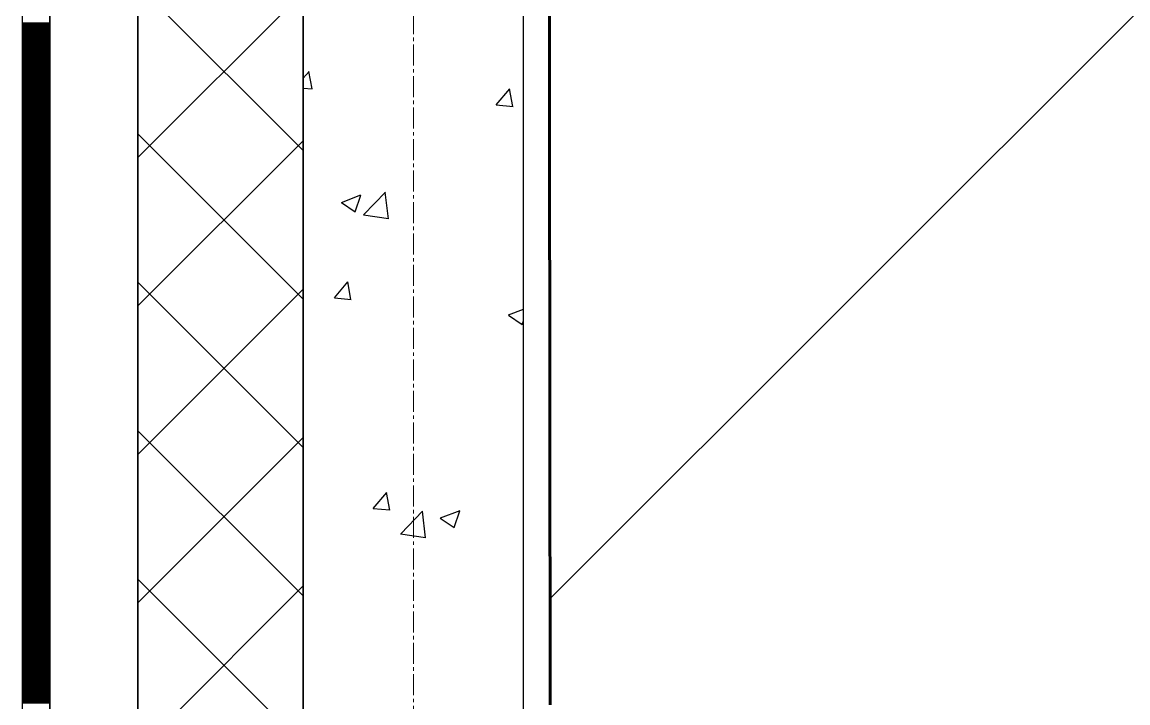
# Model space of a CAD drawing. Header units: millimetres. Extents: x 538266 to 1167394, y 114608 to 637157.
# Drawn here: x 1046079 to 1047082, y 542670 to 543288 of the extents above; entities that cross this region are included whole.
import ezdxf

# ---------------------------------------------------------------- set-up
doc = ezdxf.new("R2010")
doc.units = ezdxf.units.MM
doc.linetypes.add('CENTER2', pattern=[28.575, 19.05, -3.175, 3.175, -3.175])
doc.linetypes.add('DASHED', pattern=[19.05, 12.7, -6.35])
for name, color, linetype, lineweight in [('0) шт стен 3 эт', 150, 'Continuous', 60), ('АР_Стены ПЕНОблок', 52, 'Continuous', 20), ('АР_Тонкая', 254, 'Continuous', 5), ('АР_Утеплитель', 31, 'Continuous', 0), ('АР_Штриховка', 8, 'Continuous', 0)]:
    doc.layers.add(name, color=color, linetype=linetype, lineweight=lineweight)
doc.layers.add('АР_Делит', color=120, linetype='Continuous', lineweight=0, plot=False)
doc.layers.add('РД_Оси_100', color=7, linetype='Continuous', lineweight=0, true_color=0x525252)
doc.layers.add('ФВ-5', color=7, linetype='Continuous')

# ---------------------------------------------------------------- blocks, each defined once
blk = doc.blocks.new('СОШ_2200_АР_ОСИ_М100_28.05.24')
at = {"layer": 'АР_Делит', "color": 251, "linetype": 'DASHED', "true_color": 0x636466}
blk.add_lwpolyline([(114955, 135155), (114955, -355), (93595.036, -355), (93595.036, 13855), (94145, 13855), (94145, 68320), (66055, 68320), (66055, 13857.73), (83455, 13857.73), (83455, -355), (45245, -355), (45245, 13145), (44695, 13145), (44695, 26755), (45245, 26755), (45245, 68320), (20455, 68320), (20455, 26755), (27955, 26755), (27955, 13145), (-355, 13145), (-355, 100855)], dxfattribs=at)
at = {"layer": 'РД_Оси_100', "color": 251, "linetype": 'CENTER2', "true_color": 0x636466}
blk.add_line((0, -6155), (0, 139938.679), dxfattribs=at)
blk = doc.blocks.new('3_этаж1')
at = {"layer": 'АР_Стены ПЕНОблок', "color": 18, "linetype": 'Continuous', "lineweight": 25, "true_color": 0x000000}
for p, q in [((684283.6, 587568.7), (684283.6, 511368.7)), ((684483.6, 511368.7), (684483.6, 587568.7))]:
    blk.add_line(p, q, dxfattribs=at)
at = {"layer": 'АР_Тонкая', "color": 18, "linetype": 'Continuous', "lineweight": 25, "true_color": 0x000000}
for p, q in [((684028.6, 587568.7), (684028.6, 511368.7)), ((684053.6, 587568.7), (684053.6, 511368.7)), ((684053.6, 511368.7), (684053.6, 587568.7)), ((684133.6, 511368.7), (684133.6, 587568.7))]:
    blk.add_line(p, q, dxfattribs=at)
at = {"layer": 'АР_Утеплитель', "color": 18, "linetype": 'Continuous', "lineweight": 25, "true_color": 0x000000}
for p, q in [((684133.6, 587568.7), (684133.6, 511368.7)), ((684283.6, 511368.7), (684283.6, 587568.7))]:
    blk.add_line(p, q, dxfattribs=at)
at = {"layer": 'АР_Штриховка', "color": 18, "linetype": 'Continuous', "lineweight": 25, "true_color": 0x000000}
for p, q in [((684283.6, 543171.7), (684133.6, 543321.7)), ((684133.6, 543165.4), (684283.6, 543315.4)), ((684028.6, 543287.5), (684053.6, 543287.5)), ((684028.6, 543286.5), (684053.6, 543286.5)), ((684028.6, 543285.5), (684053.6, 543285.5)), ((684028.6, 543284.5), (684053.6, 543284.5)), ((684028.6, 543283.5), (684053.6, 543283.5)), ((684028.6, 543282.5), (684053.6, 543282.5)), ((684028.6, 543281.5), (684053.6, 543281.5)), ((684028.6, 543280.5), (684053.6, 543280.5)), ((684028.6, 543279.5), (684053.6, 543279.5)), ((684028.6, 543278.5), (684053.6, 543278.5)), ((684028.6, 543277.5), (684053.6, 543277.5)), ((684028.6, 543276.5), (684053.6, 543276.5)), ((684028.6, 543275.5), (684053.6, 543275.5)), ((684028.6, 543274.5), (684053.6, 543274.5)), ((684028.6, 543273.5), (684053.6, 543273.5)), ((684028.6, 543272.5), (684053.6, 543272.5)), ((684028.6, 543271.5), (684053.6, 543271.5)), ((684028.6, 543270.5), (684053.6, 543270.5)), ((684028.6, 543269.5), (684053.6, 543269.5)), ((684028.6, 543268.5), (684053.6, 543268.5)), ((684028.6, 543267.5), (684053.6, 543267.5)), ((684028.6, 543266.5), (684053.6, 543266.5)), ((684028.6, 543265.5), (684053.6, 543265.5)), ((684028.6, 543264.5), (684053.6, 543264.5)), ((684028.6, 543263.5), (684053.6, 543263.5)), ((684028.6, 543262.5), (684053.6, 543262.5)), ((684028.6, 543261.5), (684053.6, 543261.5)), ((684028.6, 543260.5), (684053.6, 543260.5)), ((684028.6, 543259.5), (684053.6, 543259.5)), ((684028.6, 543258.5), (684053.6, 543258.5)), ((684028.6, 543257.5), (684053.6, 543257.5)), ((684028.6, 543256.5), (684053.6, 543256.5)), ((684028.6, 543255.5), (684053.6, 543255.5)), ((684028.6, 543254.5), (684053.6, 543254.5)), ((684028.6, 543253.5), (684053.6, 543253.5)), ((684028.6, 543252.5), (684053.6, 543252.5)), ((684028.6, 543251.5), (684053.6, 543251.5)), ((684028.6, 543250.5), (684053.6, 543250.5)), ((684028.6, 543249.5), (684053.6, 543249.5)), ((684028.6, 543248.5), (684053.6, 543248.5)), ((684028.6, 543247.5), (684053.6, 543247.5)), ((684028.6, 543246.5), (684053.6, 543246.5)), ((684028.6, 543245.5), (684053.6, 543245.5)), ((684028.6, 543244.5), (684053.6, 543244.5)), ((684028.6, 543243.5), (684053.6, 543243.5)), ((684028.6, 543242.5), (684053.6, 543242.5)), ((684028.6, 543241.5), (684053.6, 543241.5)), ((684283.6, 543237.3), (684288.9, 543243.6)), ((684291.7, 543227.7), (684288.7, 543243.6)), ((684028.6, 543240.5), (684053.6, 543240.5)), ((684028.6, 543239.5), (684053.6, 543239.5)), ((684028.6, 543238.5), (684053.6, 543238.5)), ((684028.6, 543237.5), (684053.6, 543237.5)), ((684028.6, 543236.5), (684053.6, 543236.5)), ((684028.6, 543235.5), (684053.6, 543235.5)), ((684028.6, 543234.5), (684053.6, 543234.5)), ((684028.6, 543233.5), (684053.6, 543233.5)), ((684028.6, 543232.5), (684053.6, 543232.5)), ((684028.6, 543231.5), (684053.6, 543231.5)), ((684028.6, 543230.5), (684053.6, 543230.5)), ((684028.6, 543229.5), (684053.6, 543229.5)), ((684028.6, 543228.5), (684053.6, 543228.5)), ((684028.6, 543227.5), (684053.6, 543227.5)), ((684028.6, 543226.5), (684053.6, 543226.5)), ((684028.6, 543225.5), (684053.6, 543225.5)), ((684028.6, 543224.5), (684053.6, 543224.5)), ((684028.6, 543223.5), (684053.6, 543223.5)), ((684028.6, 543222.5), (684053.6, 543222.5)), ((684028.6, 543221.5), (684053.6, 543221.5)), ((684283.6, 543228.4), (684291.8, 543227.7)), ((684458.8, 543213.1), (684471.1, 543227.7)), ((684473.9, 543211.7), (684470.9, 543227.6)), ((684028.6, 543220.5), (684053.6, 543220.5)), ((684028.6, 543219.5), (684053.6, 543219.5)), ((684028.6, 543218.5), (684053.6, 543218.5)), ((684028.6, 543217.5), (684053.6, 543217.5)), ((684028.6, 543216.5), (684053.6, 543216.5)), ((684028.6, 543215.5), (684053.6, 543215.5)), ((684028.6, 543214.5), (684053.6, 543214.5)), ((684028.6, 543213.5), (684053.6, 543213.5)), ((684028.6, 543212.5), (684053.6, 543212.5)), ((684028.6, 543211.5), (684053.6, 543211.5)), ((684458.8, 543213.1), (684474, 543211.8)), ((684028.6, 543210.5), (684053.6, 543210.5)), ((684028.6, 543209.5), (684053.6, 543209.5)), ((684028.6, 543208.5), (684053.6, 543208.5)), ((684028.6, 543207.5), (684053.6, 543207.5)), ((684028.6, 543206.5), (684053.6, 543206.5)), ((684028.6, 543205.5), (684053.6, 543205.5)), ((684028.6, 543204.5), (684053.6, 543204.5)), ((684028.6, 543203.5), (684053.6, 543203.5)), ((684028.6, 543202.5), (684053.6, 543202.5)), ((684028.6, 543201.5), (684053.6, 543201.5)), ((684028.6, 543200.5), (684053.6, 543200.5)), ((684028.6, 543199.5), (684053.6, 543199.5)), ((684028.6, 543198.5), (684053.6, 543198.5)), ((684028.6, 543197.5), (684053.6, 543197.5)), ((684028.6, 543196.5), (684053.6, 543196.5)), ((684028.6, 543195.5), (684053.6, 543195.5)), ((684028.6, 543194.5), (684053.6, 543194.5)), ((684028.6, 543193.5), (684053.6, 543193.5)), ((684028.6, 543192.5), (684053.6, 543192.5)), ((684028.6, 543191.5), (684053.6, 543191.5)), ((684028.6, 543190.5), (684053.6, 543190.5)), ((684028.6, 543189.5), (684053.6, 543189.5)), ((684028.6, 543188.5), (684053.6, 543188.5)), ((684028.6, 543187.5), (684053.6, 543187.5)), ((684028.6, 543186.5), (684053.6, 543186.5)), ((684028.6, 543185.5), (684053.6, 543185.5)), ((684028.6, 543184.5), (684053.6, 543184.5)), ((684028.6, 543183.5), (684053.6, 543183.5)), ((684028.6, 543182.5), (684053.6, 543182.5)), ((684028.6, 543181.5), (684053.6, 543181.5)), ((684283.6, 543037), (684133.6, 543187)), ((684028.6, 543180.5), (684053.6, 543180.5)), ((684028.6, 543179.5), (684053.6, 543179.5)), ((684028.6, 543178.5), (684053.6, 543178.5)), ((684028.6, 543177.5), (684053.6, 543177.5)), ((684028.6, 543176.5), (684053.6, 543176.5)), ((684028.6, 543175.5), (684053.6, 543175.5)), ((684028.6, 543174.5), (684053.6, 543174.5)), ((684028.6, 543173.5), (684053.6, 543173.5)), ((684028.6, 543172.5), (684053.6, 543172.5)), ((684028.6, 543171.5), (684053.6, 543171.5)), ((684133.6, 543030.7), (684283.6, 543180.7)), ((684028.6, 543170.5), (684053.6, 543170.5)), ((684028.6, 543169.5), (684053.6, 543169.5)), ((684028.6, 543168.5), (684053.6, 543168.5)), ((684028.6, 543167.5), (684053.6, 543167.5)), ((684028.6, 543166.5), (684053.6, 543166.5)), ((684028.6, 543165.5), (684053.6, 543165.5)), ((684028.6, 543164.5), (684053.6, 543164.5)), ((684028.6, 543163.5), (684053.6, 543163.5)), ((684028.6, 543162.5), (684053.6, 543162.5)), ((684028.6, 543161.5), (684053.6, 543161.5)), ((684028.6, 543160.5), (684053.6, 543160.5)), ((684028.6, 543159.5), (684053.6, 543159.5)), ((684028.6, 543158.5), (684053.6, 543158.5)), ((684028.6, 543157.5), (684053.6, 543157.5)), ((684028.6, 543156.5), (684053.6, 543156.5)), ((684028.6, 543155.5), (684053.6, 543155.5)), ((684028.6, 543154.5), (684053.6, 543154.5)), ((684028.6, 543153.5), (684053.6, 543153.5)), ((684028.6, 543152.5), (684053.6, 543152.5)), ((684028.6, 543151.5), (684053.6, 543151.5)), ((684028.6, 543150.5), (684053.6, 543150.5)), ((684028.6, 543149.5), (684053.6, 543149.5)), ((684028.6, 543148.5), (684053.6, 543148.5)), ((684028.6, 543147.5), (684053.6, 543147.5)), ((684028.6, 543146.5), (684053.6, 543146.5)), ((684028.6, 543145.5), (684053.6, 543145.5)), ((684028.6, 543144.5), (684053.6, 543144.5)), ((684028.6, 543143.5), (684053.6, 543143.5)), ((684028.6, 543142.5), (684053.6, 543142.5)), ((684028.6, 543141.5), (684053.6, 543141.5)), ((684028.6, 543140.5), (684053.6, 543140.5)), ((684028.6, 543139.5), (684053.6, 543139.5)), ((684028.6, 543138.5), (684053.6, 543138.5)), ((684028.6, 543137.5), (684053.6, 543137.5)), ((684028.6, 543136.5), (684053.6, 543136.5)), ((684028.6, 543135.5), (684053.6, 543135.5)), ((684028.6, 543134.5), (684053.6, 543134.5)), ((684028.6, 543133.5), (684053.6, 543133.5)), ((684028.6, 543132.5), (684053.6, 543132.5)), ((684028.6, 543131.5), (684053.6, 543131.5)), ((684318.3, 543124.7), (684336, 543131.6)), ((684330.8, 543116), (684336, 543131.4)), ((684338.4, 543113.4), (684358.2, 543134)), ((684360.9, 543109.9), (684358.1, 543134)), ((684028.6, 543130.5), (684053.6, 543130.5)), ((684028.6, 543129.5), (684053.6, 543129.5)), ((684028.6, 543128.5), (684053.6, 543128.5)), ((684028.6, 543127.5), (684053.6, 543127.5)), ((684028.6, 543126.5), (684053.6, 543126.5)), ((684028.6, 543125.5), (684053.6, 543125.5)), ((684028.6, 543124.5), (684053.6, 543124.5)), ((684028.6, 543123.5), (684053.6, 543123.5)), ((684028.6, 543122.5), (684053.6, 543122.5)), ((684028.6, 543121.5), (684053.6, 543121.5)), ((684318.2, 543124.5), (684330.8, 543116)), ((684028.6, 543120.5), (684053.6, 543120.5)), ((684028.6, 543119.5), (684053.6, 543119.5)), ((684028.6, 543118.5), (684053.6, 543118.5)), ((684028.6, 543117.5), (684053.6, 543117.5)), ((684028.6, 543116.5), (684053.6, 543116.5)), ((684028.6, 543115.5), (684053.6, 543115.5)), ((684028.6, 543114.5), (684053.6, 543114.5)), ((684028.6, 543113.5), (684053.6, 543113.5)), ((684028.6, 543112.5), (684053.6, 543112.5)), ((684028.6, 543111.5), (684053.6, 543111.5)), ((684338.4, 543113.5), (684361, 543110)), ((684028.6, 543110.5), (684053.6, 543110.5)), ((684028.6, 543109.5), (684053.6, 543109.5)), ((684028.6, 543108.5), (684053.6, 543108.5)), ((684028.6, 543107.5), (684053.6, 543107.5)), ((684028.6, 543106.5), (684053.6, 543106.5)), ((684028.6, 543105.5), (684053.6, 543105.5)), ((684028.6, 543104.5), (684053.6, 543104.5)), ((684028.6, 543103.5), (684053.6, 543103.5)), ((684028.6, 543102.5), (684053.6, 543102.5)), ((684028.6, 543101.5), (684053.6, 543101.5)), ((684028.6, 543100.5), (684053.6, 543100.5)), ((684028.6, 543099.5), (684053.6, 543099.5)), ((684028.6, 543098.5), (684053.6, 543098.5)), ((684028.6, 543097.5), (684053.6, 543097.5)), ((684028.6, 543096.5), (684053.6, 543096.5)), ((684028.6, 543095.5), (684053.6, 543095.5)), ((684028.6, 543094.5), (684053.6, 543094.5)), ((684028.6, 543093.5), (684053.6, 543093.5)), ((684028.6, 543092.5), (684053.6, 543092.5)), ((684028.6, 543091.5), (684053.6, 543091.5)), ((684028.6, 543090.5), (684053.6, 543090.5)), ((684028.6, 543089.5), (684053.6, 543089.5)), ((684028.6, 543088.5), (684053.6, 543088.5)), ((684028.6, 543087.5), (684053.6, 543087.5)), ((684028.6, 543086.5), (684053.6, 543086.5)), ((684028.6, 543085.5), (684053.6, 543085.5)), ((684028.6, 543084.5), (684053.6, 543084.5)), ((684028.6, 543083.5), (684053.6, 543083.5)), ((684028.6, 543082.5), (684053.6, 543082.5)), ((684028.6, 543081.5), (684053.6, 543081.5)), ((684028.6, 543080.5), (684053.6, 543080.5)), ((684028.6, 543079.5), (684053.6, 543079.5)), ((684028.6, 543078.5), (684053.6, 543078.5)), ((684028.6, 543077.5), (684053.6, 543077.5)), ((684028.6, 543076.5), (684053.6, 543076.5)), ((684028.6, 543075.5), (684053.6, 543075.5)), ((684028.6, 543074.5), (684053.6, 543074.5)), ((684028.6, 543073.5), (684053.6, 543073.5)), ((684028.6, 543072.5), (684053.6, 543072.5)), ((684028.6, 543071.5), (684053.6, 543071.5)), ((684028.6, 543070.5), (684053.6, 543070.5)), ((684028.6, 543069.5), (684053.6, 543069.5)), ((684028.6, 543068.5), (684053.6, 543068.5)), ((684028.6, 543067.5), (684053.6, 543067.5)), ((684028.6, 543066.5), (684053.6, 543066.5)), ((684028.6, 543065.5), (684053.6, 543065.5)), ((684028.6, 543064.5), (684053.6, 543064.5)), ((684028.6, 543063.5), (684053.6, 543063.5)), ((684028.6, 543062.5), (684053.6, 543062.5)), ((684028.6, 543061.5), (684053.6, 543061.5)), ((684028.6, 543060.5), (684053.6, 543060.5)), ((684028.6, 543059.5), (684053.6, 543059.5)), ((684028.6, 543058.5), (684053.6, 543058.5)), ((684028.6, 543057.5), (684053.6, 543057.5)), ((684028.6, 543056.5), (684053.6, 543056.5)), ((684028.6, 543055.5), (684053.6, 543055.5)), ((684028.6, 543054.5), (684053.6, 543054.5)), ((684028.6, 543053.5), (684053.6, 543053.5)), ((684028.6, 543052.5), (684053.6, 543052.5)), ((684028.6, 543051.5), (684053.6, 543051.5)), ((684028.6, 543050.5), (684053.6, 543050.5)), ((684283.6, 542902.3), (684133.6, 543052.3)), ((684311.9, 543038), (684324.2, 543052.6)), ((684326.9, 543036.6), (684324, 543052.5)), ((684028.6, 543049.5), (684053.6, 543049.5)), ((684028.6, 543048.5), (684053.6, 543048.5)), ((684028.6, 543047.5), (684053.6, 543047.5)), ((684028.6, 543046.5), (684053.6, 543046.5)), ((684028.6, 543045.5), (684053.6, 543045.5)), ((684028.6, 543044.5), (684053.6, 543044.5)), ((684028.6, 543043.5), (684053.6, 543043.5)), ((684028.6, 543042.5), (684053.6, 543042.5)), ((684028.6, 543041.5), (684053.6, 543041.5)), ((684028.6, 543040.5), (684053.6, 543040.5)), ((684133.6, 542896), (684283.6, 543046)), ((684028.6, 543039.5), (684053.6, 543039.5)), ((684028.6, 543038.5), (684053.6, 543038.5)), ((684028.6, 543037.5), (684053.6, 543037.5)), ((684028.6, 543036.5), (684053.6, 543036.5)), ((684028.6, 543035.5), (684053.6, 543035.5)), ((684028.6, 543034.5), (684053.6, 543034.5)), ((684028.6, 543033.5), (684053.6, 543033.5)), ((684028.6, 543032.5), (684053.6, 543032.5)), ((684028.6, 543031.5), (684053.6, 543031.5)), ((684028.6, 543030.5), (684053.6, 543030.5)), ((684311.9, 543038), (684327.1, 543036.6)), ((684028.6, 543029.5), (684053.6, 543029.5)), ((684028.6, 543028.5), (684053.6, 543028.5)), ((684028.6, 543027.5), (684053.6, 543027.5)), ((684028.6, 543026.5), (684053.6, 543026.5)), ((684028.6, 543025.5), (684053.6, 543025.5)), ((684028.6, 543024.5), (684053.6, 543024.5)), ((684028.6, 543023.5), (684053.6, 543023.5)), ((684028.6, 543022.5), (684053.6, 543022.5)), ((684028.6, 543021.5), (684053.6, 543021.5)), ((684028.6, 543020.5), (684053.6, 543020.5)), ((684469.8, 543022.3), (684482.4, 543013.8)), ((684469.9, 543022.5), (684483.6, 543027.7)), ((684028.6, 543019.5), (684053.6, 543019.5)), ((684028.6, 543018.5), (684053.6, 543018.5)), ((684028.6, 543017.5), (684053.6, 543017.5)), ((684028.6, 543016.5), (684053.6, 543016.5)), ((684028.6, 543015.5), (684053.6, 543015.5)), ((684028.6, 543014.5), (684053.6, 543014.5)), ((684028.6, 543013.5), (684053.6, 543013.5)), ((684028.6, 543012.5), (684053.6, 543012.5)), ((684028.6, 543011.5), (684053.6, 543011.5)), ((684028.6, 543010.5), (684053.6, 543010.5)), ((684482.4, 543013.8), (684483.6, 543017.2)), ((684028.6, 543009.5), (684053.6, 543009.5)), ((684028.6, 543008.5), (684053.6, 543008.5)), ((684028.6, 543007.5), (684053.6, 543007.5)), ((684028.6, 543006.5), (684053.6, 543006.5)), ((684028.6, 543005.5), (684053.6, 543005.5)), ((684028.6, 543004.5), (684053.6, 543004.5)), ((684028.6, 543003.5), (684053.6, 543003.5)), ((684028.6, 543002.5), (684053.6, 543002.5)), ((684028.6, 543001.5), (684053.6, 543001.5)), ((684028.6, 543000.5), (684053.6, 543000.5)), ((684028.6, 542999.5), (684053.6, 542999.5)), ((684028.6, 542998.5), (684053.6, 542998.5)), ((684028.6, 542997.5), (684053.6, 542997.5)), ((684028.6, 542996.5), (684053.6, 542996.5)), ((684028.6, 542995.5), (684053.6, 542995.5)), ((684028.6, 542994.5), (684053.6, 542994.5)), ((684028.6, 542993.5), (684053.6, 542993.5)), ((684028.6, 542992.5), (684053.6, 542992.5)), ((684028.6, 542991.5), (684053.6, 542991.5)), ((684028.6, 542990.5), (684053.6, 542990.5)), ((684028.6, 542989.5), (684053.6, 542989.5)), ((684028.6, 542988.5), (684053.6, 542988.5)), ((684028.6, 542987.5), (684053.6, 542987.5)), ((684028.6, 542986.5), (684053.6, 542986.5)), ((684028.6, 542985.5), (684053.6, 542985.5)), ((684028.6, 542984.5), (684053.6, 542984.5)), ((684028.6, 542983.5), (684053.6, 542983.5)), ((684028.6, 542982.5), (684053.6, 542982.5)), ((684028.6, 542981.5), (684053.6, 542981.5)), ((684028.6, 542980.5), (684053.6, 542980.5)), ((684028.6, 542979.5), (684053.6, 542979.5)), ((684028.6, 542978.5), (684053.6, 542978.5)), ((684028.6, 542977.5), (684053.6, 542977.5)), ((684028.6, 542976.5), (684053.6, 542976.5)), ((684028.6, 542975.5), (684053.6, 542975.5)), ((684028.6, 542974.5), (684053.6, 542974.5)), ((684028.6, 542973.5), (684053.6, 542973.5)), ((684028.6, 542972.5), (684053.6, 542972.5)), ((684028.6, 542971.5), (684053.6, 542971.5)), ((684028.6, 542970.5), (684053.6, 542970.5)), ((684028.6, 542969.5), (684053.6, 542969.5)), ((684028.6, 542968.5), (684053.6, 542968.5)), ((684028.6, 542967.5), (684053.6, 542967.5)), ((684028.6, 542966.5), (684053.6, 542966.5)), ((684028.6, 542965.5), (684053.6, 542965.5)), ((684028.6, 542964.5), (684053.6, 542964.5)), ((684028.6, 542963.5), (684053.6, 542963.5)), ((684028.6, 542962.5), (684053.6, 542962.5)), ((684028.6, 542961.5), (684053.6, 542961.5)), ((684028.6, 542960.5), (684053.6, 542960.5)), ((684028.6, 542959.5), (684053.6, 542959.5)), ((684028.6, 542958.5), (684053.6, 542958.5)), ((684028.6, 542957.5), (684053.6, 542957.5)), ((684028.6, 542956.5), (684053.6, 542956.5)), ((684028.6, 542955.5), (684053.6, 542955.5)), ((684028.6, 542954.5), (684053.6, 542954.5)), ((684028.6, 542953.5), (684053.6, 542953.5)), ((684028.6, 542952.5), (684053.6, 542952.5)), ((684028.6, 542951.5), (684053.6, 542951.5)), ((684028.6, 542950.5), (684053.6, 542950.5)), ((684028.6, 542949.5), (684053.6, 542949.5)), ((684028.6, 542948.5), (684053.6, 542948.5)), ((684028.6, 542947.5), (684053.6, 542947.5)), ((684028.6, 542946.5), (684053.6, 542946.5)), ((684028.6, 542945.5), (684053.6, 542945.5)), ((684028.6, 542944.5), (684053.6, 542944.5)), ((684028.6, 542943.5), (684053.6, 542943.5)), ((684028.6, 542942.5), (684053.6, 542942.5)), ((684028.6, 542941.5), (684053.6, 542941.5)), ((684028.6, 542940.5), (684053.6, 542940.5)), ((684028.6, 542939.5), (684053.6, 542939.5)), ((684028.6, 542938.5), (684053.6, 542938.5)), ((684028.6, 542937.5), (684053.6, 542937.5)), ((684028.6, 542936.5), (684053.6, 542936.5)), ((684028.6, 542935.5), (684053.6, 542935.5)), ((684028.6, 542934.5), (684053.6, 542934.5)), ((684028.6, 542933.5), (684053.6, 542933.5)), ((684028.6, 542932.5), (684053.6, 542932.5)), ((684028.6, 542931.5), (684053.6, 542931.5)), ((684028.6, 542930.5), (684053.6, 542930.5)), ((684028.6, 542929.5), (684053.6, 542929.5)), ((684028.6, 542928.5), (684053.6, 542928.5)), ((684028.6, 542927.5), (684053.6, 542927.5)), ((684028.6, 542926.5), (684053.6, 542926.5)), ((684028.6, 542925.5), (684053.6, 542925.5)), ((684028.6, 542924.5), (684053.6, 542924.5)), ((684028.6, 542923.5), (684053.6, 542923.5)), ((684028.6, 542922.5), (684053.6, 542922.5)), ((684028.6, 542921.5), (684053.6, 542921.5)), ((684028.6, 542920.5), (684053.6, 542920.5)), ((684028.6, 542919.5), (684053.6, 542919.5)), ((684028.6, 542918.5), (684053.6, 542918.5)), ((684028.6, 542917.5), (684053.6, 542917.5)), ((684028.6, 542916.5), (684053.6, 542916.5)), ((684028.6, 542915.5), (684053.6, 542915.5)), ((684028.6, 542914.5), (684053.6, 542914.5)), ((684028.6, 542913.5), (684053.6, 542913.5)), ((684028.6, 542912.5), (684053.6, 542912.5)), ((684028.6, 542911.5), (684053.6, 542911.5)), ((684028.6, 542910.5), (684053.6, 542910.5)), ((684283.6, 542767.5), (684133.6, 542917.5)), ((684133.6, 542761.3), (684283.6, 542911.3)), ((684028.6, 542909.5), (684053.6, 542909.5)), ((684028.6, 542908.5), (684053.6, 542908.5)), ((684028.6, 542907.5), (684053.6, 542907.5)), ((684028.6, 542906.5), (684053.6, 542906.5)), ((684028.6, 542905.5), (684053.6, 542905.5)), ((684028.6, 542904.5), (684053.6, 542904.5)), ((684028.6, 542903.5), (684053.6, 542903.5)), ((684028.6, 542902.5), (684053.6, 542902.5)), ((684028.6, 542901.5), (684053.6, 542901.5)), ((684028.6, 542900.5), (684053.6, 542900.5)), ((684028.6, 542899.5), (684053.6, 542899.5)), ((684028.6, 542898.5), (684053.6, 542898.5)), ((684028.6, 542897.5), (684053.6, 542897.5)), ((684028.6, 542896.5), (684053.6, 542896.5)), ((684028.6, 542895.5), (684053.6, 542895.5)), ((684028.6, 542894.5), (684053.6, 542894.5)), ((684028.6, 542893.5), (684053.6, 542893.5)), ((684028.6, 542892.5), (684053.6, 542892.5)), ((684028.6, 542891.5), (684053.6, 542891.5)), ((684028.6, 542890.5), (684053.6, 542890.5)), ((684028.6, 542889.5), (684053.6, 542889.5)), ((684028.6, 542888.5), (684053.6, 542888.5)), ((684028.6, 542887.5), (684053.6, 542887.5)), ((684028.6, 542886.5), (684053.6, 542886.5)), ((684028.6, 542885.5), (684053.6, 542885.5)), ((684028.6, 542884.5), (684053.6, 542884.5)), ((684028.6, 542883.5), (684053.6, 542883.5)), ((684028.6, 542882.5), (684053.6, 542882.5)), ((684028.6, 542881.5), (684053.6, 542881.5)), ((684028.6, 542880.5), (684053.6, 542880.5)), ((684028.6, 542879.5), (684053.6, 542879.5)), ((684028.6, 542878.5), (684053.6, 542878.5)), ((684028.6, 542877.5), (684053.6, 542877.5)), ((684028.6, 542876.5), (684053.6, 542876.5)), ((684028.6, 542875.5), (684053.6, 542875.5)), ((684028.6, 542874.5), (684053.6, 542874.5)), ((684028.6, 542873.5), (684053.6, 542873.5)), ((684028.6, 542872.5), (684053.6, 542872.5)), ((684028.6, 542871.5), (684053.6, 542871.5)), ((684028.6, 542870.5), (684053.6, 542870.5)), ((684028.6, 542869.5), (684053.6, 542869.5)), ((684028.6, 542868.5), (684053.6, 542868.5)), ((684028.6, 542867.5), (684053.6, 542867.5)), ((684028.6, 542866.5), (684053.6, 542866.5)), ((684028.6, 542865.5), (684053.6, 542865.5)), ((684028.6, 542864.5), (684053.6, 542864.5)), ((684028.6, 542863.5), (684053.6, 542863.5)), ((684028.6, 542862.5), (684053.6, 542862.5)), ((684028.6, 542861.5), (684053.6, 542861.5)), ((684028.6, 542860.5), (684053.6, 542860.5)), ((684347.1, 542846.9), (684359.4, 542861.5)), ((684362.2, 542845.5), (684359.2, 542861.5)), ((684028.6, 542859.5), (684053.6, 542859.5)), ((684028.6, 542858.5), (684053.6, 542858.5)), ((684028.6, 542857.5), (684053.6, 542857.5)), ((684028.6, 542856.5), (684053.6, 542856.5)), ((684028.6, 542855.5), (684053.6, 542855.5)), ((684028.6, 542854.5), (684053.6, 542854.5)), ((684028.6, 542853.5), (684053.6, 542853.5)), ((684028.6, 542852.5), (684053.6, 542852.5)), ((684028.6, 542851.5), (684053.6, 542851.5)), ((684028.6, 542850.5), (684053.6, 542850.5)), ((684028.6, 542849.5), (684053.6, 542849.5)), ((684028.6, 542848.5), (684053.6, 542848.5)), ((684028.6, 542847.5), (684053.6, 542847.5)), ((684028.6, 542846.5), (684053.6, 542846.5)), ((684028.6, 542845.5), (684053.6, 542845.5)), ((684028.6, 542844.5), (684053.6, 542844.5)), ((684028.6, 542843.5), (684053.6, 542843.5)), ((684028.6, 542842.5), (684053.6, 542842.5)), ((684028.6, 542841.5), (684053.6, 542841.5)), ((684028.6, 542840.5), (684053.6, 542840.5)), ((684347.1, 542846.9), (684362.3, 542845.6)), ((684372.1, 542824), (684391.8, 542844.6)), ((684394.6, 542820.4), (684391.8, 542844.6)), ((684408.1, 542838.3), (684425.9, 542845.1)), ((684420.6, 542829.6), (684425.8, 542844.9)), ((684028.6, 542839.5), (684053.6, 542839.5)), ((684028.6, 542838.5), (684053.6, 542838.5)), ((684028.6, 542837.5), (684053.6, 542837.5)), ((684028.6, 542836.5), (684053.6, 542836.5)), ((684028.6, 542835.5), (684053.6, 542835.5)), ((684028.6, 542834.5), (684053.6, 542834.5)), ((684028.6, 542833.5), (684053.6, 542833.5)), ((684028.6, 542832.5), (684053.6, 542832.5)), ((684028.6, 542831.5), (684053.6, 542831.5)), ((684028.6, 542830.5), (684053.6, 542830.5)), ((684408, 542838.1), (684420.6, 542829.6)), ((684028.6, 542829.5), (684053.6, 542829.5)), ((684028.6, 542828.5), (684053.6, 542828.5)), ((684028.6, 542827.5), (684053.6, 542827.5)), ((684028.6, 542826.5), (684053.6, 542826.5)), ((684028.6, 542825.5), (684053.6, 542825.5)), ((684028.6, 542824.5), (684053.6, 542824.5)), ((684028.6, 542823.5), (684053.6, 542823.5)), ((684028.6, 542822.5), (684053.6, 542822.5)), ((684028.6, 542821.5), (684053.6, 542821.5)), ((684028.6, 542820.5), (684053.6, 542820.5)), ((684372, 542824), (684394.6, 542820.5)), ((684028.6, 542819.5), (684053.6, 542819.5)), ((684028.6, 542818.5), (684053.6, 542818.5)), ((684028.6, 542817.5), (684053.6, 542817.5)), ((684028.6, 542816.5), (684053.6, 542816.5)), ((684028.6, 542815.5), (684053.6, 542815.5)), ((684028.6, 542814.5), (684053.6, 542814.5)), ((684028.6, 542813.5), (684053.6, 542813.5)), ((684028.6, 542812.5), (684053.6, 542812.5)), ((684028.6, 542811.5), (684053.6, 542811.5)), ((684028.6, 542810.5), (684053.6, 542810.5)), ((684028.6, 542809.5), (684053.6, 542809.5)), ((684028.6, 542808.5), (684053.6, 542808.5)), ((684028.6, 542807.5), (684053.6, 542807.5)), ((684028.6, 542806.5), (684053.6, 542806.5)), ((684028.6, 542805.5), (684053.6, 542805.5)), ((684028.6, 542804.5), (684053.6, 542804.5)), ((684028.6, 542803.5), (684053.6, 542803.5)), ((684028.6, 542802.5), (684053.6, 542802.5)), ((684028.6, 542801.5), (684053.6, 542801.5)), ((684028.6, 542800.5), (684053.6, 542800.5)), ((684028.6, 542799.5), (684053.6, 542799.5)), ((684028.6, 542798.5), (684053.6, 542798.5)), ((684028.6, 542797.5), (684053.6, 542797.5)), ((684028.6, 542796.5), (684053.6, 542796.5)), ((684028.6, 542795.5), (684053.6, 542795.5)), ((684028.6, 542794.5), (684053.6, 542794.5)), ((684028.6, 542793.5), (684053.6, 542793.5)), ((684028.6, 542792.5), (684053.6, 542792.5)), ((684028.6, 542791.5), (684053.6, 542791.5)), ((684028.6, 542790.5), (684053.6, 542790.5)), ((684028.6, 542789.5), (684053.6, 542789.5)), ((684028.6, 542788.5), (684053.6, 542788.5)), ((684028.6, 542787.5), (684053.6, 542787.5)), ((684028.6, 542786.5), (684053.6, 542786.5)), ((684028.6, 542785.5), (684053.6, 542785.5)), ((684028.6, 542784.5), (684053.6, 542784.5)), ((684028.6, 542783.5), (684053.6, 542783.5)), ((684028.6, 542782.5), (684053.6, 542782.5)), ((684028.6, 542781.5), (684053.6, 542781.5)), ((684028.6, 542780.5), (684053.6, 542780.5)), ((684283.6, 542632.8), (684133.6, 542782.8)), ((684028.6, 542779.5), (684053.6, 542779.5)), ((684028.6, 542778.5), (684053.6, 542778.5)), ((684028.6, 542777.5), (684053.6, 542777.5)), ((684028.6, 542776.5), (684053.6, 542776.5)), ((684028.6, 542775.5), (684053.6, 542775.5)), ((684028.6, 542774.5), (684053.6, 542774.5)), ((684028.6, 542773.5), (684053.6, 542773.5)), ((684028.6, 542772.5), (684053.6, 542772.5)), ((684028.6, 542771.5), (684053.6, 542771.5)), ((684028.6, 542770.5), (684053.6, 542770.5)), ((684133.6, 542626.6), (684283.6, 542776.6)), ((684028.6, 542769.5), (684053.6, 542769.5)), ((684028.6, 542768.5), (684053.6, 542768.5)), ((684028.6, 542767.5), (684053.6, 542767.5)), ((684028.6, 542766.5), (684053.6, 542766.5)), ((684028.6, 542765.5), (684053.6, 542765.5)), ((684028.6, 542764.5), (684053.6, 542764.5)), ((684028.6, 542763.5), (684053.6, 542763.5)), ((684028.6, 542762.5), (684053.6, 542762.5)), ((684028.6, 542761.5), (684053.6, 542761.5)), ((684028.6, 542760.5), (684053.6, 542760.5)), ((684028.6, 542759.5), (684053.6, 542759.5)), ((684028.6, 542758.5), (684053.6, 542758.5)), ((684028.6, 542757.5), (684053.6, 542757.5)), ((684028.6, 542756.5), (684053.6, 542756.5)), ((684028.6, 542755.5), (684053.6, 542755.5)), ((684028.6, 542754.5), (684053.6, 542754.5)), ((684028.6, 542753.5), (684053.6, 542753.5)), ((684028.6, 542752.5), (684053.6, 542752.5)), ((684028.6, 542751.5), (684053.6, 542751.5)), ((684028.6, 542750.5), (684053.6, 542750.5)), ((684028.6, 542749.5), (684053.6, 542749.5)), ((684028.6, 542748.5), (684053.6, 542748.5)), ((684028.6, 542747.5), (684053.6, 542747.5)), ((684028.6, 542746.5), (684053.6, 542746.5)), ((684028.6, 542745.5), (684053.6, 542745.5)), ((684028.6, 542744.5), (684053.6, 542744.5)), ((684028.6, 542743.5), (684053.6, 542743.5)), ((684028.6, 542742.5), (684053.6, 542742.5)), ((684028.6, 542741.5), (684053.6, 542741.5)), ((684028.6, 542740.5), (684053.6, 542740.5)), ((684028.6, 542739.5), (684053.6, 542739.5)), ((684028.6, 542738.5), (684053.6, 542738.5)), ((684028.6, 542737.5), (684053.6, 542737.5)), ((684028.6, 542736.5), (684053.6, 542736.5)), ((684028.6, 542735.5), (684053.6, 542735.5)), ((684028.6, 542734.5), (684053.6, 542734.5)), ((684028.6, 542733.5), (684053.6, 542733.5)), ((684028.6, 542732.5), (684053.6, 542732.5)), ((684028.6, 542731.5), (684053.6, 542731.5)), ((684028.6, 542730.5), (684053.6, 542730.5)), ((684028.6, 542729.5), (684053.6, 542729.5)), ((684028.6, 542728.5), (684053.6, 542728.5)), ((684028.6, 542727.5), (684053.6, 542727.5)), ((684028.6, 542726.5), (684053.6, 542726.5)), ((684028.6, 542725.5), (684053.6, 542725.5)), ((684028.6, 542724.5), (684053.6, 542724.5)), ((684028.6, 542723.5), (684053.6, 542723.5)), ((684028.6, 542722.5), (684053.6, 542722.5)), ((684028.6, 542721.5), (684053.6, 542721.5)), ((684028.6, 542720.5), (684053.6, 542720.5)), ((684028.6, 542719.5), (684053.6, 542719.5)), ((684028.6, 542718.5), (684053.6, 542718.5)), ((684028.6, 542717.5), (684053.6, 542717.5)), ((684028.6, 542716.5), (684053.6, 542716.5)), ((684028.6, 542715.5), (684053.6, 542715.5)), ((684028.6, 542714.5), (684053.6, 542714.5)), ((684028.6, 542713.5), (684053.6, 542713.5)), ((684028.6, 542712.5), (684053.6, 542712.5)), ((684028.6, 542711.5), (684053.6, 542711.5)), ((684028.6, 542710.5), (684053.6, 542710.5)), ((684028.6, 542709.5), (684053.6, 542709.5)), ((684028.6, 542708.5), (684053.6, 542708.5)), ((684028.6, 542707.5), (684053.6, 542707.5)), ((684028.6, 542706.5), (684053.6, 542706.5)), ((684028.6, 542705.5), (684053.6, 542705.5)), ((684028.6, 542704.5), (684053.6, 542704.5)), ((684028.6, 542703.5), (684053.6, 542703.5)), ((684028.6, 542702.5), (684053.6, 542702.5)), ((684028.6, 542701.5), (684053.6, 542701.5)), ((684028.6, 542700.5), (684053.6, 542700.5)), ((684028.6, 542699.5), (684053.6, 542699.5)), ((684028.6, 542698.5), (684053.6, 542698.5)), ((684028.6, 542697.5), (684053.6, 542697.5)), ((684028.6, 542696.5), (684053.6, 542696.5)), ((684028.6, 542695.5), (684053.6, 542695.5)), ((684028.6, 542694.5), (684053.6, 542694.5)), ((684028.6, 542693.5), (684053.6, 542693.5)), ((684028.6, 542692.5), (684053.6, 542692.5)), ((684028.6, 542691.5), (684053.6, 542691.5)), ((684028.6, 542690.5), (684053.6, 542690.5)), ((684028.6, 542689.5), (684053.6, 542689.5)), ((684028.6, 542688.5), (684053.6, 542688.5)), ((684028.6, 542687.5), (684053.6, 542687.5)), ((684028.6, 542686.5), (684053.6, 542686.5)), ((684028.6, 542685.5), (684053.6, 542685.5)), ((684028.6, 542684.5), (684053.6, 542684.5)), ((684028.6, 542683.5), (684053.6, 542683.5)), ((684028.6, 542682.5), (684053.6, 542682.5)), ((684028.6, 542681.5), (684053.6, 542681.5)), ((684028.6, 542680.5), (684053.6, 542680.5)), ((684028.6, 542679.5), (684053.6, 542679.5)), ((684028.6, 542678.5), (684053.6, 542678.5)), ((684028.6, 542677.5), (684053.6, 542677.5)), ((684028.6, 542676.5), (684053.6, 542676.5)), ((684028.6, 542675.5), (684053.6, 542675.5)), ((684028.6, 542674.5), (684053.6, 542674.5)), ((684028.6, 542673.5), (684053.6, 542673.5)), ((684028.6, 542672.5), (684053.6, 542672.5)), ((684028.6, 542671.5), (684053.6, 542671.5)), ((684028.6, 542670.5), (684053.6, 542670.5))]:
    blk.add_line(p, q, dxfattribs=at)

msp = doc.modelspace()

# ---------------------------------------------------------------- hatches: boundary and pattern name
at = {"layer": 'ФВ-5'}
h = msp.add_hatch(dxfattribs=at)
h.set_pattern_fill('ANSI31', color=3, scale=300, style=0)
h.paths.add_polyline_path([(1054123.6, 546168.7), (1054123.6, 547068.7), (1054123.6, 547568.7), (1054091.4, 548269.4, -1), (1053491.4, 548269.4, -1), (1054091.4, 548269.4), (1054123.6, 550468.7), (1054123.6, 550768.7), (1054123.6, 550768.7), (1054123.6, 551268.7), (1046563.9, 551268.7), (1046553.6, 551258.4), (1046553.6, 550768.7), (1046551.7, 547068.7), (1046553.6, 547068.7), (1046553.6, 546168.7), (1046557.8, 542668.7), (1046553.6, 542668.7), (1046553.6, 542168.7), (1051023.6, 542168.7), (1051023.6, 542468.7), (1051023.6, 542468.7), (1051923.6, 542468.7), (1051923.6, 542468.7), (1051923.6, 542168.7), (1052003.6, 542168.7), (1052003.6, 542588.7), (1054123.6, 542589.1), (1054123.6, 542668.7)])

# ---------------------------------------------------------------- linework, layer by layer
at = {"layer": '0) шт стен 3 эт', "color": 2}
msp.add_lwpolyline([(1046557.8, 542668.7), (1046553.6, 546168.7)], dxfattribs=at)

# ---------------------------------------------------------------- block references
at = {"layer": '0) шт стен 3 эт', "color": 5, "lineweight": 25}
msp.add_blockref('3_этаж1', (362050, 0), dxfattribs=at)
at = {"layer": 'РД_Оси_100', "lineweight": 25}
msp.add_blockref('СОШ_2200_АР_ОСИ_М100_28.05.24', (1046433.6, 496768.7), dxfattribs=at)

doc.saveas('drawing.dxf')
